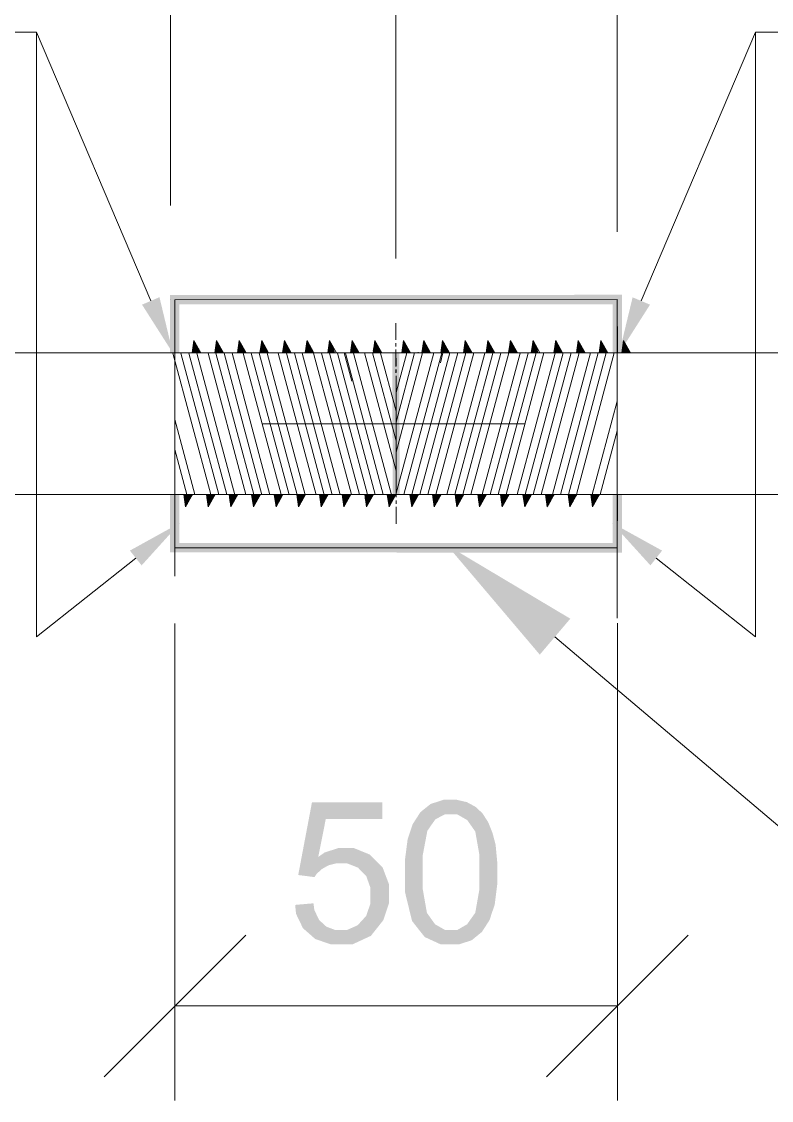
# Model space of a CAD drawing. Header units: millimetres. Extents: x 2 to 579, y 1 to 405.
# Drawn here: x 228.46 to 235.61, y 81.41 to 91.7 of the extents above; entities that cross this region are included whole.
import ezdxf

# ---------------------------------------------------------------- set-up
doc = ezdxf.new("R2010")
doc.units = ezdxf.units.MM
doc.linetypes.add('XKITLINE00', pattern=[0])
doc.layers.add('LinkedObject', color=7, linetype='Continuous', lineweight=0)

# ---------------------------------------------------------------- blocks, each defined once
blk = doc.blocks.new('*A4')
at = {"layer": 'LinkedObject'}
for color, points in [(4, [(234.182, 89.092), (229.963, 89), (229.873, 89.09)]), (4, [(229.873, 89.09), (229.963, 88.538), (229.873, 88.538)]), (4, [(229.963, 89), (229.963, 88.538), (229.873, 89.09)]), (4, [(234.092, 89.002), (229.963, 89), (234.182, 89.092)]), (4, [(234.182, 88.538), (234.092, 89.002), (234.182, 89.092)]), (6, [(229.606, 88.998), (229.772, 89.069), (229.9, 88.536)]), (4, [(234.092, 88.538), (234.092, 89.002), (234.182, 88.538)]), (6, [(234.283, 89.068), (234.449, 88.998), (234.155, 88.536)]), (4, [(231.992, 88.538), (232.062, 87.188), (231.995, 87.188)]), (4, [(232.059, 88.538), (232.062, 87.188), (231.992, 88.538)]), (4, [(229.962, 87.189), (229.963, 86.726), (229.872, 87.188)]), (4, [(229.872, 87.188), (229.963, 86.726), (229.873, 86.636)]), (4, [(234.092, 86.725), (234.093, 87.188), (234.182, 86.634)]), (4, [(234.182, 86.634), (234.093, 87.188), (234.183, 87.188)]), (6, [(229.602, 86.512), (229.49, 86.653), (229.969, 86.918)]), (6, [(234.564, 86.653), (234.453, 86.512), (234.085, 86.918)]), (4, [(229.963, 86.726), (234.092, 86.725), (229.873, 86.636)]), (4, [(229.873, 86.636), (234.092, 86.725), (234.182, 86.634)]), (1, [(233.689, 86.004), (233.398, 85.661), (232.513, 86.705)]), (7, [(231.358, 84.095), (231.095, 83.56), (231.226, 84.253)]), (7, [(231.896, 84.095), (231.226, 84.253), (231.896, 84.253)]), (7, [(231.358, 84.095), (231.226, 84.253), (231.896, 84.095)]), (7, [(232.479, 84.277), (232.494, 84.139), (232.357, 84.237)]), (7, [(232.553, 84.277), (232.494, 84.139), (232.479, 84.277)]), (7, [(232.494, 84.139), (232.553, 84.277), (232.551, 84.139)]), (7, [(232.553, 84.277), (232.609, 84.139), (232.551, 84.139)]), (7, [(232.702, 84.255), (232.553, 84.277), (232.607, 84.277)]), (7, [(232.743, 84.233), (232.553, 84.277), (232.702, 84.255)]), (7, [(232.706, 84.084), (232.553, 84.277), (232.743, 84.233)]), (7, [(232.609, 84.139), (232.553, 84.277), (232.706, 84.084)]), (7, [(232.26, 84.159), (232.368, 84.042), (232.187, 84.046)]), (7, [(232.403, 84.091), (232.26, 84.159), (232.308, 84.198)]), (7, [(232.368, 84.042), (232.26, 84.159), (232.403, 84.091)]), (7, [(232.357, 84.237), (232.494, 84.139), (232.308, 84.198)]), (7, [(232.308, 84.198), (232.494, 84.139), (232.403, 84.091)]), (7, [(232.743, 84.233), (232.744, 84.03), (232.706, 84.084)]), (7, [(232.784, 84.211), (232.744, 84.03), (232.743, 84.233)]), (7, [(232.852, 84.148), (232.744, 84.03), (232.784, 84.211)]), (7, [(232.878, 84.107), (232.744, 84.03), (232.852, 84.148)]), (7, [(231.286, 83.732), (231.095, 83.56), (231.358, 84.095)]), (7, [(232.187, 84.046), (232.368, 84.042), (232.162, 83.973)]), (7, [(232.162, 83.973), (232.368, 84.042), (232.326, 83.981)]), (7, [(232.878, 84.107), (232.783, 83.975), (232.744, 84.03)]), (7, [(232.905, 84.066), (232.783, 83.975), (232.878, 84.107)]), (7, [(232.946, 83.965), (232.783, 83.975), (232.905, 84.066)]), (7, [(232.326, 83.981), (232.113, 83.707), (232.162, 83.973)]), (7, [(232.283, 83.753), (232.113, 83.707), (232.326, 83.981)]), (7, [(232.162, 83.973), (232.113, 83.707), (232.138, 83.9)]), (7, [(232.962, 83.906), (232.822, 83.754), (232.783, 83.975)]), (7, [(232.962, 83.906), (232.783, 83.975), (232.946, 83.965)]), (7, [(232.977, 83.847), (232.822, 83.754), (232.962, 83.906)]), (7, [(232.992, 83.688), (232.822, 83.754), (232.977, 83.847)]), (7, [(231.474, 83.816), (231.286, 83.732), (231.346, 83.774)]), (7, [(231.456, 83.671), (231.286, 83.732), (231.474, 83.816)]), (7, [(231.456, 83.671), (231.474, 83.816), (231.496, 83.671)]), (7, [(231.496, 83.671), (231.474, 83.816), (231.561, 83.671)]), (7, [(231.54, 83.816), (231.561, 83.671), (231.474, 83.816)]), (7, [(231.777, 83.755), (231.54, 83.816), (231.628, 83.816)]), (7, [(231.665, 83.63), (231.54, 83.816), (231.777, 83.755)]), (7, [(231.561, 83.671), (231.54, 83.816), (231.665, 83.63)]), (7, [(231.665, 83.63), (231.777, 83.755), (231.705, 83.589)]), (7, [(231.705, 83.589), (231.777, 83.755), (231.744, 83.548)]), (7, [(231.838, 83.694), (231.744, 83.548), (231.777, 83.755)]), (7, [(232.113, 83.587), (232.283, 83.753), (232.283, 83.587)]), (7, [(232.113, 83.707), (232.283, 83.753), (232.113, 83.587)]), (7, [(232.992, 83.688), (232.822, 83.587), (232.822, 83.754)]), (7, [(231.095, 83.56), (231.286, 83.732), (231.383, 83.652)]), (7, [(231.351, 83.634), (231.095, 83.56), (231.383, 83.652)]), (7, [(231.319, 83.616), (231.095, 83.56), (231.351, 83.634)]), (7, [(231.383, 83.652), (231.286, 83.732), (231.456, 83.671)]), (7, [(231.744, 83.548), (231.838, 83.694), (231.784, 83.436)]), (7, [(231.784, 83.436), (231.838, 83.694), (231.959, 83.475)]), (7, [(231.959, 83.475), (231.838, 83.694), (231.899, 83.633)]), (7, [(232.992, 83.587), (232.822, 83.587), (232.992, 83.688)]), (7, [(231.269, 83.569), (231.095, 83.56), (231.319, 83.616)]), (7, [(231.095, 83.56), (231.269, 83.569), (231.25, 83.54)]), (7, [(232.283, 83.587), (232.113, 83.397), (232.113, 83.587)]), (7, [(232.283, 83.421), (232.113, 83.397), (232.283, 83.587)]), (7, [(232.992, 83.587), (232.822, 83.421), (232.822, 83.587)]), (7, [(232.992, 83.468), (232.822, 83.421), (232.992, 83.587)]), (7, [(231.784, 83.436), (231.959, 83.475), (231.784, 83.365)]), (7, [(231.784, 83.365), (231.959, 83.475), (231.784, 83.29)]), (7, [(231.959, 83.379), (231.784, 83.29), (231.959, 83.475)]), (7, [(232.783, 83.2), (232.992, 83.468), (232.943, 83.203)]), (7, [(232.822, 83.421), (232.992, 83.468), (232.783, 83.2)]), (7, [(232.943, 83.203), (232.992, 83.468), (232.968, 83.276)]), (7, [(231.743, 83.17), (231.959, 83.379), (231.853, 83.062)]), (7, [(231.784, 83.29), (231.959, 83.379), (231.743, 83.17)]), (7, [(231.853, 83.062), (231.959, 83.379), (231.906, 83.129)]), (7, [(231.906, 83.129), (231.959, 83.379), (231.959, 83.288)]), (7, [(232.283, 83.421), (232.246, 83.038), (232.113, 83.397)]), (7, [(232.113, 83.397), (232.246, 83.038), (232.18, 83.122)]), (7, [(232.322, 83.199), (232.246, 83.038), (232.283, 83.421)]), (7, [(231.249, 83.226), (231.066, 83.275), (231.24, 83.29)]), (7, [(231.066, 83.275), (231.198, 83.002), (231.074, 83.19)]), (7, [(231.249, 83.226), (231.198, 83.002), (231.066, 83.275)]), (7, [(231.294, 83.131), (231.198, 83.002), (231.249, 83.226)]), (7, [(231.074, 83.19), (231.198, 83.002), (231.14, 83.053)]), (7, [(231.198, 83.002), (231.294, 83.131), (231.257, 82.95)]), (7, [(231.329, 83.099), (231.257, 82.95), (231.294, 83.131)]), (7, [(231.702, 83.125), (231.853, 83.062), (231.66, 83.08)]), (7, [(231.743, 83.17), (231.853, 83.062), (231.702, 83.125)]), (7, [(232.246, 83.038), (232.322, 83.199), (232.361, 83.144)]), (7, [(232.4, 83.09), (232.246, 83.038), (232.361, 83.144)]), (7, [(232.744, 83.145), (232.846, 83.017), (232.705, 83.09)]), (7, [(232.943, 83.203), (232.744, 83.145), (232.783, 83.2)]), (7, [(232.919, 83.13), (232.744, 83.145), (232.943, 83.203)]), (7, [(232.846, 83.017), (232.744, 83.145), (232.919, 83.13)]), (7, [(231.364, 83.067), (231.257, 82.95), (231.329, 83.099)]), (7, [(231.364, 83.067), (231.499, 82.898), (231.257, 82.95)]), (7, [(231.449, 83.035), (231.499, 82.898), (231.364, 83.067)]), (7, [(231.499, 83.035), (231.499, 82.898), (231.449, 83.035)]), (7, [(231.499, 82.898), (231.853, 83.062), (231.611, 82.898)]), (7, [(231.559, 83.035), (231.853, 83.062), (231.499, 82.898)]), (7, [(231.559, 83.035), (231.499, 82.898), (231.499, 83.035)]), (7, [(231.66, 83.08), (231.853, 83.062), (231.559, 83.035)]), (7, [(231.611, 82.898), (231.853, 83.062), (231.788, 82.98)]), (7, [(232.4, 83.09), (232.553, 82.898), (232.246, 83.038)]), (7, [(232.246, 83.038), (232.553, 82.898), (232.302, 82.968)]), (7, [(232.496, 83.035), (232.553, 82.898), (232.4, 83.09)]), (7, [(232.553, 82.898), (232.496, 83.035), (232.553, 83.035)]), (7, [(232.553, 82.898), (232.61, 83.035), (232.627, 82.898)]), (7, [(232.61, 83.035), (232.553, 82.898), (232.553, 83.035)]), (7, [(232.798, 82.978), (232.61, 83.035), (232.705, 83.09)]), (7, [(232.749, 82.938), (232.61, 83.035), (232.798, 82.978)]), (7, [(232.627, 82.898), (232.61, 83.035), (232.749, 82.938)]), (7, [(232.705, 83.09), (232.846, 83.017), (232.798, 82.978)]), (7, [(231.257, 82.95), (231.499, 82.898), (231.407, 82.898)]), (7, [(232.302, 82.968), (232.553, 82.898), (232.455, 82.898)])]:
    blk.add_hatch(color=color, dxfattribs=at).paths.add_polyline_path(points, flags=17)
at = {"layer": 'LinkedObject', "color": 6, "linetype": 'XKITLINE00', "lineweight": 0}
for p, q in [((229.878, 89.945), (229.878, 98.625)), ((232.027, 89.722), (232.027, 98.625)), ((232.027, 89.438), (232.027, 98.625)), ((234.137, 89.693), (234.137, 98.625)), ((228.599, 91.597), (223.604, 91.597)), ((229.689, 89.033), (228.599, 91.597)), ((228.599, 85.832), (228.599, 91.597)), ((234.366, 89.033), (235.456, 91.596)), ((235.455, 85.831), (235.456, 91.596)), ((235.456, 91.596), (240.451, 91.596)), ((230.755, 87.863), (233.255, 87.863)), ((229.546, 86.582), (228.599, 85.832)), ((234.509, 86.582), (235.455, 85.831)), ((229.919, 85.959), (229.919, 81.411)), ((234.138, 85.96), (234.138, 81.411)), ((230.594, 82.986), (229.244, 81.636)), ((233.463, 81.636), (234.813, 82.986)), ((229.919, 82.311), (234.138, 82.311))]:
    blk.add_line(p, q, dxfattribs=at)
at = {"layer": 'LinkedObject', "color": 7, "linetype": 'XKITLINE00', "lineweight": 0}
for p, q in [((229.878, 89.045), (229.878, 89.045)), ((232.027, 88.822), (232.027, 88.822)), ((234.137, 88.793), (234.137, 88.793)), ((217.462, 88.538), (246.596, 88.538)), ((232.027, 88.538), (232.027, 88.538)), ((246.596, 87.188), (217.462, 87.188)), ((229.919, 86.859), (229.919, 86.859)), ((234.138, 86.86), (234.138, 86.86)), ((234.138, 82.311), (234.138, 82.311))]:
    blk.add_line(p, q, dxfattribs=at)
at = {"layer": 'LinkedObject', "color": 4, "linetype": 'XKITLINE00', "lineweight": 0}
for p, q in [((229.918, 89.045), (234.137, 89.047)), ((229.918, 88.538), (229.918, 89.045)), ((234.138, 88.538), (234.137, 89.047)), ((234.137, 89.047), (234.137, 86.01)), ((229.918, 88.898), (229.918, 86.409)), ((232.028, 88.161), (232.028, 87.188)), ((229.918, 87.188), (229.918, 86.681)), ((234.138, 87.189), (234.137, 86.679)), ((229.918, 86.681), (234.137, 86.679))]:
    blk.add_line(p, q, dxfattribs=at)
at = {"layer": 'LinkedObject', "color": 9, "linetype": 'XKITLINE00', "lineweight": 0}
for p, q in [((232.027, 88.663), (232.027, 88.822)), ((232.027, 88.6), (232.027, 88.631)), ((232.028, 88.413), (232.027, 88.569)), ((232.027, 88.41), (232.027, 88.538)), ((232.028, 88.35), (232.028, 88.381)), ((232.027, 88.348), (232.027, 88.379)), ((232.028, 88.163), (232.028, 88.319)), ((232.028, 88.16), (232.028, 88.317)), ((232.028, 88.1), (232.028, 88.131)), ((232.028, 88.098), (232.028, 88.129)), ((232.028, 87.913), (232.028, 88.069)), ((232.028, 87.91), (232.028, 88.067)), ((232.028, 87.85), (232.028, 87.881)), ((232.028, 87.848), (232.028, 87.879)), ((232.028, 87.663), (232.028, 87.819)), ((232.028, 87.66), (232.028, 87.817)), ((232.028, 87.6), (232.028, 87.631)), ((232.028, 87.598), (232.028, 87.629)), ((232.028, 87.413), (232.028, 87.569)), ((232.028, 87.41), (232.028, 87.567)), ((232.028, 87.35), (232.028, 87.381)), ((232.028, 87.348), (232.028, 87.379)), ((232.028, 87.163), (232.028, 87.319)), ((232.028, 87.188), (232.028, 87.317)), ((232.028, 87.1), (232.028, 87.131)), ((232.028, 86.909), (232.028, 87.069))]:
    blk.add_line(p, q, dxfattribs=at)
at = {"layer": 'LinkedObject', "color": 1, "linetype": 'XKITLINE00', "lineweight": 0}
for p, q in [((230.101, 88.656), (230.084, 88.538)), ((230.088, 88.567), (230.096, 88.538)), ((230.09, 88.582), (230.102, 88.538)), ((230.091, 88.589), (230.105, 88.538)), ((230.093, 88.604), (230.111, 88.538)), ((230.094, 88.611), (230.114, 88.538)), ((230.096, 88.625), (230.12, 88.538)), ((230.097, 88.633), (230.123, 88.538)), ((230.1, 88.647), (230.129, 88.538)), ((230.167, 88.538), (230.101, 88.656)), ((230.101, 88.654), (230.132, 88.538)), ((230.111, 88.638), (230.138, 88.538)), ((230.117, 88.628), (230.141, 88.538)), ((230.128, 88.607), (230.147, 88.538)), ((230.134, 88.597), (230.15, 88.538)), ((230.146, 88.576), (230.156, 88.538)), ((230.316, 88.656), (230.299, 88.538)), ((230.303, 88.568), (230.311, 88.538)), ((230.306, 88.582), (230.317, 88.538)), ((230.307, 88.589), (230.32, 88.538)), ((230.309, 88.604), (230.326, 88.538)), ((230.31, 88.611), (230.329, 88.538)), ((230.312, 88.626), (230.335, 88.538)), ((230.313, 88.633), (230.338, 88.538)), ((230.315, 88.647), (230.344, 88.538)), ((230.382, 88.538), (230.316, 88.656)), ((230.316, 88.655), (230.347, 88.538)), ((230.327, 88.638), (230.353, 88.538)), ((230.332, 88.627), (230.356, 88.538)), ((230.344, 88.606), (230.362, 88.538)), ((230.35, 88.596), (230.365, 88.538)), ((230.361, 88.575), (230.371, 88.538)), ((230.532, 88.656), (230.515, 88.538)), ((230.519, 88.568), (230.527, 88.538)), ((230.521, 88.582), (230.533, 88.538)), ((230.522, 88.59), (230.536, 88.538)), ((230.524, 88.604), (230.542, 88.538)), ((230.525, 88.611), (230.545, 88.538)), ((230.528, 88.626), (230.551, 88.538)), ((230.529, 88.633), (230.554, 88.538)), ((230.531, 88.648), (230.56, 88.538)), ((230.598, 88.538), (230.532, 88.656)), ((230.532, 88.655), (230.563, 88.538)), ((230.543, 88.637), (230.569, 88.538)), ((230.548, 88.627), (230.572, 88.538)), ((230.56, 88.606), (230.578, 88.538)), ((230.566, 88.596), (230.581, 88.538)), ((230.577, 88.575), (230.587, 88.538)), ((230.747, 88.656), (230.73, 88.538)), ((230.735, 88.568), (230.743, 88.538)), ((230.737, 88.583), (230.749, 88.538)), ((230.738, 88.59), (230.752, 88.538)), ((230.74, 88.604), (230.758, 88.538)), ((230.741, 88.612), (230.761, 88.538)), ((230.743, 88.626), (230.767, 88.538)), ((230.744, 88.633), (230.77, 88.538)), ((230.746, 88.648), (230.776, 88.538)), ((230.813, 88.538), (230.747, 88.656)), ((230.747, 88.655), (230.779, 88.538)), ((230.758, 88.637), (230.785, 88.538)), ((230.764, 88.626), (230.788, 88.538)), ((230.776, 88.606), (230.794, 88.538)), ((230.781, 88.595), (230.797, 88.538)), ((230.793, 88.574), (230.803, 88.538)), ((230.963, 88.656), (230.946, 88.538)), ((230.95, 88.569), (230.958, 88.538)), ((230.952, 88.583), (230.964, 88.538)), ((230.953, 88.59), (230.967, 88.538)), ((230.956, 88.605), (230.973, 88.538)), ((230.957, 88.612), (230.976, 88.538)), ((230.959, 88.627), (230.982, 88.538)), ((230.96, 88.634), (230.985, 88.538)), ((230.962, 88.648), (230.991, 88.538)), ((231.029, 88.538), (230.963, 88.656)), ((230.963, 88.655), (230.994, 88.538)), ((230.974, 88.636), (231, 88.538)), ((230.98, 88.626), (231.003, 88.538)), ((230.991, 88.605), (231.009, 88.538)), ((230.997, 88.595), (231.012, 88.538)), ((231.009, 88.574), (231.018, 88.538)), ((231.179, 88.656), (231.161, 88.538)), ((231.166, 88.569), (231.174, 88.538)), ((231.168, 88.583), (231.18, 88.538)), ((231.169, 88.591), (231.183, 88.538)), ((231.171, 88.605), (231.189, 88.538)), ((231.172, 88.612), (231.192, 88.538)), ((231.174, 88.627), (231.198, 88.538)), ((231.175, 88.634), (231.201, 88.538)), ((231.177, 88.649), (231.207, 88.538)), ((231.179, 88.656), (231.21, 88.538)), ((231.244, 88.538), (231.179, 88.656)), ((231.19, 88.636), (231.216, 88.538)), ((231.196, 88.625), (231.219, 88.538)), ((231.207, 88.605), (231.225, 88.538)), ((231.213, 88.594), (231.228, 88.538)), ((231.225, 88.574), (231.234, 88.538)), ((231.394, 88.656), (231.377, 88.538)), ((231.381, 88.569), (231.39, 88.538)), ((231.384, 88.584), (231.396, 88.538)), ((231.385, 88.591), (231.399, 88.538)), ((231.387, 88.605), (231.405, 88.538)), ((231.388, 88.613), (231.408, 88.538)), ((231.39, 88.627), (231.414, 88.538)), ((231.391, 88.634), (231.417, 88.538)), ((231.393, 88.649), (231.423, 88.538)), ((231.394, 88.656), (231.426, 88.538)), ((231.46, 88.538), (231.394, 88.656)), ((231.406, 88.635), (231.432, 88.538)), ((231.411, 88.625), (231.435, 88.538)), ((231.423, 88.604), (231.441, 88.538)), ((231.61, 88.656), (231.592, 88.538)), ((231.599, 88.581), (231.61, 88.538)), ((231.6, 88.588), (231.613, 88.538)), ((231.602, 88.603), (231.619, 88.538)), ((231.603, 88.61), (231.622, 88.538)), ((231.605, 88.625), (231.628, 88.538)), ((231.606, 88.632), (231.631, 88.538)), ((231.608, 88.646), (231.637, 88.538)), ((231.609, 88.654), (231.64, 88.538)), ((231.675, 88.538), (231.61, 88.656)), ((231.619, 88.639), (231.646, 88.538)), ((231.625, 88.628), (231.649, 88.538)), ((231.637, 88.608), (231.655, 88.538)), ((231.642, 88.597), (231.658, 88.538)), ((231.654, 88.577), (231.664, 88.538)), ((231.825, 88.656), (231.808, 88.538)), ((231.814, 88.581), (231.826, 88.538)), ((231.815, 88.589), (231.829, 88.538)), ((231.818, 88.603), (231.835, 88.538)), ((231.819, 88.61), (231.838, 88.538)), ((231.821, 88.625), (231.844, 88.538)), ((231.822, 88.632), (231.847, 88.538)), ((231.824, 88.647), (231.853, 88.538)), ((231.891, 88.538), (231.825, 88.656)), ((231.825, 88.654), (231.856, 88.538)), ((231.835, 88.638), (231.862, 88.538)), ((231.841, 88.628), (231.865, 88.538)), ((231.852, 88.607), (231.871, 88.538)), ((231.858, 88.597), (231.874, 88.538)), ((231.87, 88.576), (231.88, 88.538)), ((232.1, 88.656), (232.082, 88.538)), ((232.087, 88.567), (232.095, 88.538)), ((232.089, 88.582), (232.101, 88.538)), ((232.09, 88.589), (232.104, 88.538)), ((232.092, 88.604), (232.11, 88.538)), ((232.093, 88.611), (232.113, 88.538)), ((232.095, 88.625), (232.119, 88.538)), ((232.096, 88.632), (232.122, 88.538)), ((232.098, 88.647), (232.128, 88.538)), ((232.099, 88.654), (232.131, 88.538)), ((232.165, 88.538), (232.1, 88.656)), ((232.11, 88.638), (232.137, 88.538)), ((232.116, 88.628), (232.14, 88.538)), ((232.127, 88.607), (232.146, 88.538)), ((232.133, 88.596), (232.149, 88.538)), ((232.144, 88.576), (232.155, 88.538)), ((232.291, 88.656), (232.274, 88.538)), ((232.278, 88.568), (232.286, 88.538)), ((232.28, 88.582), (232.292, 88.538)), ((232.281, 88.589), (232.295, 88.538)), ((232.283, 88.604), (232.301, 88.538)), ((232.284, 88.611), (232.304, 88.538)), ((232.286, 88.626), (232.31, 88.538)), ((232.287, 88.633), (232.313, 88.538)), ((232.289, 88.647), (232.319, 88.538)), ((232.357, 88.538), (232.291, 88.656)), ((232.291, 88.655), (232.322, 88.538)), ((232.301, 88.637), (232.328, 88.538)), ((232.307, 88.627), (232.331, 88.538)), ((232.318, 88.606), (232.337, 88.538)), ((232.324, 88.596), (232.34, 88.538)), ((232.336, 88.575), (232.346, 88.538)), ((232.472, 88.656), (232.455, 88.538)), ((232.459, 88.568), (232.467, 88.538)), ((232.461, 88.582), (232.473, 88.538)), ((232.462, 88.59), (232.476, 88.538)), ((232.464, 88.604), (232.482, 88.538)), ((232.465, 88.611), (232.485, 88.538)), ((232.467, 88.626), (232.491, 88.538)), ((232.469, 88.633), (232.494, 88.538)), ((232.471, 88.648), (232.5, 88.538)), ((232.538, 88.538), (232.472, 88.656)), ((232.472, 88.655), (232.503, 88.538)), ((232.482, 88.637), (232.509, 88.538)), ((232.488, 88.627), (232.512, 88.538)), ((232.5, 88.606), (232.518, 88.538)), ((232.506, 88.596), (232.521, 88.538)), ((232.517, 88.575), (232.527, 88.538)), ((232.687, 88.656), (232.67, 88.538)), ((232.675, 88.568), (232.683, 88.538)), ((232.677, 88.583), (232.689, 88.538)), ((232.678, 88.59), (232.692, 88.538)), ((232.68, 88.604), (232.698, 88.538)), ((232.681, 88.612), (232.701, 88.538)), ((232.683, 88.626), (232.707, 88.538)), ((232.684, 88.633), (232.71, 88.538)), ((232.686, 88.648), (232.716, 88.538)), ((232.753, 88.538), (232.687, 88.656)), ((232.687, 88.655), (232.719, 88.538)), ((232.698, 88.637), (232.725, 88.538)), ((232.704, 88.626), (232.728, 88.538)), ((232.716, 88.606), (232.734, 88.538)), ((232.721, 88.595), (232.737, 88.538)), ((232.733, 88.574), (232.743, 88.538)), ((232.903, 88.656), (232.886, 88.538)), ((232.89, 88.569), (232.898, 88.538)), ((232.892, 88.583), (232.904, 88.538)), ((232.893, 88.59), (232.907, 88.538)), ((232.896, 88.605), (232.913, 88.538)), ((232.897, 88.612), (232.916, 88.538)), ((232.899, 88.626), (232.922, 88.538)), ((232.9, 88.634), (232.925, 88.538)), ((232.902, 88.648), (232.931, 88.538)), ((232.969, 88.538), (232.903, 88.656)), ((232.903, 88.655), (232.934, 88.538)), ((232.914, 88.636), (232.94, 88.538)), ((232.92, 88.626), (232.943, 88.538)), ((232.931, 88.605), (232.949, 88.538)), ((232.937, 88.595), (232.952, 88.538)), ((232.949, 88.574), (232.958, 88.538)), ((233.119, 88.656), (233.101, 88.538)), ((233.106, 88.569), (233.114, 88.538)), ((233.108, 88.583), (233.12, 88.538)), ((233.109, 88.591), (233.123, 88.538)), ((233.111, 88.605), (233.129, 88.538)), ((233.112, 88.612), (233.132, 88.538)), ((233.114, 88.627), (233.138, 88.538)), ((233.115, 88.634), (233.141, 88.538)), ((233.117, 88.649), (233.147, 88.538)), ((233.118, 88.656), (233.15, 88.538)), ((233.184, 88.538), (233.119, 88.656)), ((233.13, 88.636), (233.156, 88.538)), ((233.136, 88.625), (233.159, 88.538)), ((233.147, 88.605), (233.165, 88.538)), ((233.153, 88.594), (233.168, 88.538)), ((233.164, 88.574), (233.174, 88.538)), ((233.334, 88.656), (233.317, 88.538)), ((233.321, 88.569), (233.33, 88.538)), ((233.324, 88.584), (233.336, 88.538)), ((233.325, 88.591), (233.339, 88.538)), ((233.327, 88.605), (233.345, 88.538)), ((233.328, 88.613), (233.348, 88.538)), ((233.33, 88.627), (233.354, 88.538)), ((233.331, 88.634), (233.357, 88.538)), ((233.333, 88.649), (233.363, 88.538)), ((233.334, 88.656), (233.366, 88.538)), ((233.4, 88.538), (233.334, 88.656)), ((233.346, 88.635), (233.372, 88.538)), ((233.351, 88.625), (233.375, 88.538)), ((233.363, 88.604), (233.381, 88.538)), ((233.55, 88.656), (233.532, 88.538)), ((233.539, 88.581), (233.55, 88.538)), ((233.54, 88.588), (233.553, 88.538)), ((233.542, 88.603), (233.559, 88.538)), ((233.543, 88.61), (233.562, 88.538)), ((233.545, 88.625), (233.568, 88.538)), ((233.546, 88.632), (233.571, 88.538)), ((233.548, 88.646), (233.577, 88.538)), ((233.549, 88.654), (233.58, 88.538)), ((233.615, 88.538), (233.55, 88.656)), ((233.559, 88.639), (233.586, 88.538)), ((233.565, 88.628), (233.589, 88.538)), ((233.577, 88.608), (233.595, 88.538)), ((233.582, 88.597), (233.598, 88.538)), ((233.594, 88.577), (233.604, 88.538)), ((233.765, 88.656), (233.748, 88.538)), ((233.754, 88.582), (233.766, 88.538)), ((233.755, 88.589), (233.769, 88.538)), ((233.757, 88.603), (233.775, 88.538)), ((233.759, 88.61), (233.778, 88.538)), ((233.761, 88.625), (233.784, 88.538)), ((233.762, 88.632), (233.787, 88.538)), ((233.764, 88.647), (233.793, 88.538)), ((233.831, 88.538), (233.765, 88.656)), ((233.765, 88.654), (233.796, 88.538)), ((233.775, 88.638), (233.802, 88.538)), ((233.781, 88.628), (233.805, 88.538)), ((233.792, 88.607), (233.811, 88.538)), ((233.798, 88.597), (233.814, 88.538)), ((233.81, 88.576), (233.82, 88.538)), ((233.981, 88.656), (233.964, 88.538)), ((233.968, 88.567), (233.976, 88.538)), ((233.97, 88.582), (233.982, 88.538)), ((233.971, 88.589), (233.985, 88.538)), ((233.973, 88.604), (233.991, 88.538)), ((233.974, 88.611), (233.994, 88.538)), ((233.976, 88.625), (234, 88.538)), ((233.977, 88.633), (234.003, 88.538)), ((233.979, 88.647), (234.009, 88.538)), ((233.98, 88.654), (234.012, 88.538)), ((234.047, 88.538), (233.981, 88.656)), ((233.991, 88.638), (234.018, 88.538)), ((233.997, 88.628), (234.021, 88.538)), ((234.008, 88.607), (234.027, 88.538)), ((234.014, 88.597), (234.03, 88.538)), ((234.025, 88.576), (234.036, 88.538)), ((234.196, 88.656), (234.179, 88.538)), ((234.183, 88.568), (234.191, 88.538)), ((234.186, 88.582), (234.197, 88.538)), ((234.187, 88.589), (234.2, 88.538)), ((234.189, 88.604), (234.206, 88.538)), ((234.19, 88.611), (234.209, 88.538)), ((234.192, 88.626), (234.215, 88.538)), ((234.193, 88.633), (234.218, 88.538)), ((234.195, 88.647), (234.224, 88.538)), ((234.262, 88.538), (234.196, 88.656)), ((234.196, 88.655), (234.227, 88.538)), ((234.207, 88.638), (234.233, 88.538)), ((234.212, 88.627), (234.236, 88.538)), ((234.224, 88.606), (234.242, 88.538)), ((234.23, 88.596), (234.245, 88.538)), ((234.241, 88.575), (234.251, 88.538)), ((229.9, 88.536), (230.262, 87.187)), ((229.976, 88.536), (230.338, 87.187)), ((230.052, 88.536), (230.414, 87.187)), ((230.084, 88.538), (230.084, 88.538)), ((230.085, 88.546), (230.087, 88.538)), ((230.087, 88.56), (230.093, 88.538)), ((230.129, 88.536), (230.49, 87.186)), ((230.151, 88.565), (230.159, 88.538)), ((230.163, 88.545), (230.165, 88.538)), ((230.235, 88.536), (230.597, 87.187)), ((230.299, 88.539), (230.299, 88.538)), ((230.3, 88.546), (230.302, 88.538)), ((230.302, 88.56), (230.308, 88.538)), ((230.311, 88.536), (230.673, 87.187)), ((230.367, 88.565), (230.374, 88.538)), ((230.379, 88.544), (230.38, 88.538)), ((230.388, 88.536), (230.749, 87.186)), ((230.464, 88.536), (230.825, 87.186)), ((230.515, 88.539), (230.515, 88.538)), ((230.516, 88.546), (230.518, 88.538)), ((230.518, 88.561), (230.524, 88.538)), ((230.57, 88.536), (230.932, 87.187)), ((230.583, 88.565), (230.59, 88.538)), ((230.594, 88.544), (230.596, 88.538)), ((230.647, 88.536), (231.008, 87.186)), ((230.723, 88.536), (231.084, 87.186)), ((230.73, 88.539), (230.731, 88.538)), ((230.732, 88.547), (230.734, 88.538)), ((230.734, 88.561), (230.74, 88.538)), ((230.799, 88.564), (230.806, 88.538)), ((230.799, 88.536), (231.16, 87.186)), ((230.81, 88.543), (230.812, 88.538)), ((230.905, 88.536), (231.267, 87.186)), ((230.946, 88.54), (230.946, 88.538)), ((230.947, 88.547), (230.949, 88.538)), ((230.949, 88.561), (230.955, 88.538)), ((230.982, 88.536), (231.343, 87.186)), ((231.014, 88.564), (231.021, 88.538)), ((231.026, 88.543), (231.027, 88.538)), ((231.058, 88.536), (231.419, 87.186)), ((231.134, 88.535), (231.496, 87.186)), ((231.162, 88.54), (231.162, 88.538)), ((231.163, 88.547), (231.165, 88.538)), ((231.165, 88.562), (231.171, 88.538)), ((231.23, 88.563), (231.237, 88.538)), ((231.24, 88.537), (231.602, 87.188)), ((231.242, 88.543), (231.243, 88.538)), ((231.316, 88.537), (231.678, 87.187)), ((231.377, 88.54), (231.378, 88.538)), ((231.378, 88.547), (231.381, 88.538)), ((231.38, 88.562), (231.387, 88.538)), ((231.393, 88.537), (231.754, 87.187)), ((231.469, 88.536), (231.83, 87.187)), ((231.534, 88.538), (231.606, 88.27)), ((231.545, 88.536), (231.906, 87.187)), ((231.594, 88.545), (231.595, 88.538)), ((231.596, 88.559), (231.601, 88.538)), ((231.597, 88.567), (231.604, 88.538)), ((231.621, 88.536), (231.983, 87.186)), ((231.66, 88.566), (231.667, 88.538)), ((231.671, 88.546), (231.673, 88.538)), ((231.727, 88.538), (232.028, 87.415)), ((231.803, 88.538), (232.028, 87.7)), ((231.808, 88.538), (231.808, 88.538)), ((231.809, 88.545), (231.811, 88.538)), ((231.811, 88.56), (231.817, 88.538)), ((231.812, 88.567), (231.82, 88.538)), ((231.875, 88.566), (231.883, 88.538)), ((231.88, 88.537), (232.028, 87.984)), ((231.887, 88.545), (231.889, 88.538)), ((232.024, 88.538), (232.024, 88.538)), ((232.388, 88.538), (232.026, 87.188)), ((232.027, 88.538), (232.027, 88.538)), ((232.281, 88.539), (232.028, 87.593)), ((232.205, 88.539), (232.028, 87.877)), ((232.129, 88.539), (232.028, 88.16)), ((232.085, 88.56), (232.091, 88.538)), ((232.091, 88.565), (232.099, 88.538)), ((232.464, 88.538), (232.102, 87.188)), ((232.103, 88.545), (232.105, 88.538)), ((232.54, 88.538), (232.178, 87.188)), ((232.239, 88.539), (232.239, 88.538)), ((232.24, 88.546), (232.242, 88.538)), ((232.616, 88.538), (232.255, 87.189)), ((232.277, 88.56), (232.283, 88.538)), ((232.319, 88.544), (232.32, 88.538)), ((232.692, 88.538), (232.331, 87.189)), ((232.341, 88.565), (232.349, 88.538)), ((232.768, 88.539), (232.407, 87.189)), ((232.475, 88.538), (232.45, 88.444)), ((232.455, 88.539), (232.455, 88.538)), ((232.456, 88.546), (232.458, 88.538)), ((232.458, 88.561), (232.464, 88.538)), ((232.875, 88.537), (232.513, 87.187)), ((232.523, 88.565), (232.53, 88.538)), ((232.534, 88.544), (232.536, 88.538)), ((232.951, 88.537), (232.589, 87.188)), ((233.027, 88.537), (232.665, 87.188)), ((232.67, 88.539), (232.671, 88.538)), ((232.671, 88.547), (232.674, 88.538)), ((232.674, 88.561), (232.68, 88.538)), ((232.739, 88.564), (232.746, 88.538)), ((233.103, 88.538), (232.742, 87.188)), ((232.75, 88.543), (232.752, 88.538)), ((233.21, 88.537), (232.848, 87.188)), ((232.886, 88.54), (232.886, 88.538)), ((232.887, 88.547), (232.889, 88.538)), ((232.889, 88.561), (232.895, 88.538)), ((233.286, 88.537), (232.924, 87.188)), ((232.954, 88.564), (232.961, 88.538)), ((232.966, 88.543), (232.967, 88.538)), ((233.362, 88.538), (233.001, 87.188)), ((233.438, 88.538), (233.077, 87.188)), ((233.102, 88.54), (233.102, 88.538)), ((233.103, 88.547), (233.105, 88.538)), ((233.105, 88.562), (233.111, 88.538)), ((233.17, 88.563), (233.177, 88.538)), ((233.182, 88.543), (233.183, 88.538)), ((233.545, 88.537), (233.183, 87.188)), ((233.317, 88.54), (233.318, 88.538)), ((233.318, 88.547), (233.321, 88.538)), ((233.32, 88.562), (233.327, 88.538)), ((233.697, 88.538), (233.336, 87.188)), ((233.773, 88.538), (233.412, 87.188)), ((233.88, 88.538), (233.518, 87.188)), ((233.533, 88.545), (233.535, 88.538)), ((233.536, 88.559), (233.541, 88.538)), ((233.537, 88.567), (233.544, 88.538)), ((233.956, 88.538), (233.595, 87.188)), ((233.6, 88.566), (233.607, 88.538)), ((233.611, 88.546), (233.613, 88.538)), ((234.032, 88.538), (233.671, 87.188)), ((234.108, 88.538), (233.747, 87.188)), ((233.748, 88.538), (233.748, 88.538)), ((233.749, 88.545), (233.751, 88.538)), ((233.751, 88.56), (233.757, 88.538)), ((233.752, 88.567), (233.76, 88.538)), ((233.815, 88.566), (233.823, 88.538)), ((233.827, 88.545), (233.829, 88.538)), ((233.964, 88.538), (233.964, 88.538)), ((233.965, 88.546), (233.967, 88.538)), ((233.967, 88.56), (233.973, 88.538)), ((234.031, 88.565), (234.039, 88.538)), ((234.043, 88.545), (234.045, 88.538)), ((234.179, 88.539), (234.179, 88.538)), ((234.18, 88.546), (234.182, 88.538)), ((234.182, 88.56), (234.188, 88.538)), ((234.247, 88.565), (234.254, 88.538)), ((234.259, 88.544), (234.26, 88.538)), ((234.137, 88.078), (233.899, 87.188)), ((229.918, 87.902), (230.11, 87.187)), ((234.137, 87.794), (233.975, 87.188)), ((229.918, 87.618), (230.034, 87.187)), ((230.021, 87.07), (230.004, 87.188)), ((230.006, 87.188), (230.032, 87.09)), ((230.009, 87.188), (230.034, 87.093)), ((230.01, 87.151), (230.028, 87.082)), ((230.015, 87.188), (230.038, 87.1)), ((230.018, 87.188), (230.04, 87.104)), ((230.087, 87.188), (230.021, 87.07)), ((230.024, 87.188), (230.044, 87.111)), ((230.027, 87.188), (230.046, 87.115)), ((230.033, 87.188), (230.05, 87.122)), ((230.036, 87.188), (230.052, 87.126)), ((230.042, 87.188), (230.056, 87.133)), ((230.045, 87.188), (230.058, 87.137)), ((230.051, 87.188), (230.062, 87.144)), ((230.054, 87.188), (230.064, 87.148)), ((230.06, 87.188), (230.069, 87.155)), ((230.063, 87.188), (230.071, 87.159)), ((230.069, 87.188), (230.075, 87.166)), ((230.072, 87.188), (230.077, 87.169)), ((230.077, 87.188), (230.081, 87.177)), ((230.08, 87.188), (230.083, 87.18)), ((230.086, 87.188), (230.087, 87.188)), ((230.237, 87.07), (230.22, 87.188)), ((230.221, 87.188), (230.248, 87.09)), ((230.224, 87.188), (230.25, 87.093)), ((230.225, 87.152), (230.244, 87.082)), ((230.229, 87.127), (230.242, 87.079)), ((230.23, 87.188), (230.254, 87.101)), ((230.233, 87.188), (230.256, 87.104)), ((230.303, 87.188), (230.237, 87.07)), ((230.239, 87.188), (230.26, 87.111)), ((230.242, 87.188), (230.262, 87.115)), ((230.248, 87.188), (230.266, 87.122)), ((230.251, 87.188), (230.268, 87.126)), ((230.257, 87.188), (230.272, 87.133)), ((230.26, 87.188), (230.274, 87.137)), ((230.266, 87.188), (230.278, 87.144)), ((230.269, 87.188), (230.28, 87.148)), ((230.275, 87.188), (230.284, 87.155)), ((230.278, 87.188), (230.286, 87.159)), ((230.284, 87.188), (230.29, 87.166)), ((230.287, 87.188), (230.292, 87.17)), ((230.293, 87.188), (230.296, 87.177)), ((230.296, 87.188), (230.298, 87.18)), ((230.302, 87.188), (230.302, 87.188)), ((230.453, 87.07), (230.435, 87.188)), ((230.437, 87.188), (230.463, 87.09)), ((230.44, 87.188), (230.465, 87.093)), ((230.44, 87.153), (230.459, 87.083)), ((230.444, 87.128), (230.457, 87.079)), ((230.446, 87.188), (230.469, 87.101)), ((230.449, 87.188), (230.471, 87.104)), ((230.518, 87.188), (230.453, 87.07)), ((230.455, 87.188), (230.476, 87.112)), ((230.458, 87.188), (230.478, 87.115)), ((230.464, 87.188), (230.482, 87.123)), ((230.467, 87.188), (230.484, 87.126)), ((230.473, 87.188), (230.488, 87.133)), ((230.476, 87.188), (230.49, 87.137)), ((230.482, 87.188), (230.494, 87.144)), ((230.485, 87.188), (230.496, 87.148)), ((230.491, 87.188), (230.5, 87.155)), ((230.494, 87.188), (230.502, 87.159)), ((230.5, 87.188), (230.506, 87.166)), ((230.503, 87.188), (230.508, 87.17)), ((230.509, 87.188), (230.512, 87.177)), ((230.512, 87.188), (230.514, 87.181)), ((230.518, 87.188), (230.518, 87.188)), ((230.668, 87.07), (230.651, 87.188)), ((230.653, 87.188), (230.679, 87.09)), ((230.656, 87.188), (230.681, 87.094)), ((230.656, 87.154), (230.675, 87.083)), ((230.659, 87.13), (230.673, 87.079)), ((230.662, 87.188), (230.685, 87.101)), ((230.665, 87.188), (230.687, 87.105)), ((230.734, 87.188), (230.668, 87.07)), ((230.671, 87.188), (230.691, 87.112)), ((230.674, 87.188), (230.693, 87.115)), ((230.68, 87.188), (230.697, 87.123)), ((230.683, 87.188), (230.699, 87.126)), ((230.689, 87.188), (230.703, 87.134)), ((230.692, 87.188), (230.705, 87.137)), ((230.698, 87.188), (230.709, 87.144)), ((230.701, 87.188), (230.711, 87.148)), ((230.707, 87.188), (230.715, 87.155)), ((230.71, 87.188), (230.717, 87.159)), ((230.716, 87.188), (230.721, 87.166)), ((230.719, 87.188), (230.724, 87.17)), ((230.725, 87.188), (230.728, 87.177)), ((230.728, 87.188), (230.73, 87.181)), ((230.734, 87.188), (230.734, 87.188)), ((230.884, 87.07), (230.866, 87.188)), ((230.868, 87.188), (230.895, 87.09)), ((230.871, 87.188), (230.897, 87.094)), ((230.871, 87.155), (230.891, 87.083)), ((230.875, 87.131), (230.889, 87.079)), ((230.877, 87.188), (230.901, 87.101)), ((230.88, 87.188), (230.903, 87.105)), ((230.949, 87.188), (230.884, 87.07)), ((230.886, 87.188), (230.907, 87.112)), ((230.889, 87.188), (230.909, 87.116)), ((230.895, 87.188), (230.913, 87.123)), ((230.898, 87.188), (230.915, 87.126)), ((230.904, 87.188), (230.919, 87.134)), ((230.907, 87.188), (230.921, 87.137)), ((230.913, 87.188), (230.925, 87.145)), ((230.916, 87.188), (230.927, 87.148)), ((230.922, 87.188), (230.931, 87.156)), ((230.925, 87.188), (230.933, 87.159)), ((230.931, 87.188), (230.937, 87.166)), ((230.934, 87.188), (230.939, 87.17)), ((230.94, 87.188), (230.943, 87.177)), ((230.943, 87.188), (230.945, 87.181)), ((230.949, 87.188), (230.949, 87.188)), ((231.099, 87.07), (231.082, 87.188)), ((231.084, 87.188), (231.11, 87.09)), ((231.087, 87.188), (231.112, 87.094)), ((231.087, 87.156), (231.106, 87.083)), ((231.09, 87.132), (231.104, 87.079)), ((231.093, 87.188), (231.116, 87.101)), ((231.096, 87.188), (231.118, 87.105)), ((231.165, 87.188), (231.099, 87.07)), ((231.102, 87.188), (231.122, 87.112)), ((231.105, 87.188), (231.124, 87.116)), ((231.111, 87.188), (231.128, 87.123)), ((231.114, 87.188), (231.131, 87.127)), ((231.12, 87.188), (231.135, 87.134)), ((231.123, 87.188), (231.137, 87.138)), ((231.129, 87.188), (231.141, 87.145)), ((231.132, 87.188), (231.143, 87.148)), ((231.138, 87.188), (231.147, 87.156)), ((231.141, 87.188), (231.149, 87.159)), ((231.147, 87.188), (231.153, 87.167)), ((231.15, 87.188), (231.155, 87.17)), ((231.156, 87.188), (231.159, 87.177)), ((231.159, 87.188), (231.161, 87.181)), ((231.165, 87.188), (231.165, 87.188)), ((231.315, 87.07), (231.297, 87.188)), ((231.3, 87.188), (231.326, 87.09)), ((231.302, 87.157), (231.322, 87.083)), ((231.303, 87.188), (231.328, 87.094)), ((231.306, 87.133), (231.32, 87.08)), ((231.309, 87.188), (231.332, 87.101)), ((231.312, 87.188), (231.334, 87.105)), ((231.38, 87.188), (231.315, 87.07)), ((231.318, 87.188), (231.338, 87.112)), ((231.321, 87.188), (231.34, 87.116)), ((231.327, 87.188), (231.344, 87.123)), ((231.33, 87.188), (231.346, 87.127)), ((231.336, 87.188), (231.35, 87.134)), ((231.339, 87.188), (231.352, 87.138)), ((231.345, 87.188), (231.356, 87.145)), ((231.348, 87.188), (231.358, 87.149)), ((231.354, 87.188), (231.362, 87.156)), ((231.357, 87.188), (231.364, 87.159)), ((231.363, 87.188), (231.368, 87.167)), ((231.366, 87.188), (231.37, 87.17)), ((231.372, 87.188), (231.374, 87.178)), ((231.375, 87.188), (231.376, 87.181)), ((231.53, 87.07), (231.513, 87.188)), ((231.514, 87.188), (231.541, 87.089)), ((231.517, 87.188), (231.543, 87.093)), ((231.519, 87.149), (231.537, 87.082)), ((231.523, 87.188), (231.547, 87.1)), ((231.526, 87.188), (231.549, 87.104)), ((231.596, 87.188), (231.53, 87.07)), ((231.532, 87.188), (231.553, 87.111)), ((231.535, 87.188), (231.555, 87.115)), ((231.541, 87.188), (231.559, 87.122)), ((231.544, 87.188), (231.561, 87.126)), ((231.55, 87.188), (231.565, 87.133)), ((231.553, 87.188), (231.567, 87.136)), ((231.559, 87.188), (231.571, 87.144)), ((231.562, 87.188), (231.573, 87.147)), ((231.568, 87.188), (231.577, 87.155)), ((231.571, 87.188), (231.579, 87.158)), ((231.577, 87.188), (231.583, 87.165)), ((231.58, 87.188), (231.585, 87.169)), ((231.586, 87.188), (231.589, 87.176)), ((231.589, 87.188), (231.591, 87.18)), ((231.595, 87.188), (231.595, 87.187)), ((231.746, 87.07), (231.729, 87.188)), ((231.73, 87.188), (231.756, 87.089)), ((231.733, 87.188), (231.758, 87.093)), ((231.734, 87.15), (231.752, 87.082)), ((231.739, 87.188), (231.762, 87.1)), ((231.742, 87.188), (231.765, 87.104)), ((231.812, 87.188), (231.746, 87.07)), ((231.748, 87.188), (231.769, 87.111)), ((231.751, 87.188), (231.771, 87.115)), ((231.757, 87.188), (231.775, 87.122)), ((231.76, 87.188), (231.777, 87.126)), ((231.766, 87.188), (231.781, 87.133)), ((231.769, 87.188), (231.783, 87.137)), ((231.775, 87.188), (231.787, 87.144)), ((231.778, 87.188), (231.789, 87.147)), ((231.784, 87.188), (231.793, 87.155)), ((231.787, 87.188), (231.795, 87.158)), ((231.793, 87.188), (231.799, 87.166)), ((231.796, 87.188), (231.801, 87.169)), ((231.802, 87.188), (231.805, 87.176)), ((231.805, 87.188), (231.807, 87.18)), ((231.811, 87.188), (231.811, 87.187)), ((231.961, 87.07), (231.944, 87.188)), ((231.946, 87.188), (231.972, 87.09)), ((231.949, 87.188), (231.974, 87.093)), ((231.95, 87.151), (231.968, 87.082)), ((231.955, 87.188), (231.978, 87.1)), ((231.958, 87.188), (231.98, 87.104)), ((232.027, 87.188), (231.961, 87.07)), ((231.964, 87.188), (231.984, 87.111)), ((231.967, 87.188), (231.986, 87.115)), ((231.973, 87.188), (231.99, 87.122)), ((231.976, 87.188), (231.992, 87.126)), ((231.982, 87.188), (231.996, 87.133)), ((231.985, 87.188), (231.998, 87.137)), ((231.99, 87.188), (232.002, 87.144)), ((231.993, 87.188), (232.004, 87.148)), ((231.999, 87.188), (232.008, 87.155)), ((232.002, 87.188), (232.01, 87.158)), ((232.008, 87.188), (232.015, 87.166)), ((232.011, 87.188), (232.017, 87.169)), ((232.017, 87.188), (232.021, 87.177)), ((232.02, 87.188), (232.023, 87.18)), ((232.026, 87.188), (232.027, 87.188)), ((232.177, 87.07), (232.16, 87.188)), ((232.161, 87.188), (232.188, 87.09)), ((232.164, 87.188), (232.19, 87.093)), ((232.165, 87.152), (232.184, 87.082)), ((232.169, 87.127), (232.182, 87.079)), ((232.17, 87.188), (232.194, 87.101)), ((232.173, 87.188), (232.196, 87.104)), ((232.243, 87.188), (232.177, 87.07)), ((232.179, 87.188), (232.2, 87.111)), ((232.182, 87.188), (232.202, 87.115)), ((232.188, 87.188), (232.206, 87.122)), ((232.191, 87.188), (232.208, 87.126)), ((232.197, 87.188), (232.212, 87.133)), ((232.2, 87.188), (232.214, 87.137)), ((232.206, 87.188), (232.218, 87.144)), ((232.209, 87.188), (232.22, 87.148)), ((232.215, 87.188), (232.224, 87.155)), ((232.218, 87.188), (232.226, 87.159)), ((232.224, 87.188), (232.23, 87.166)), ((232.227, 87.188), (232.232, 87.17)), ((232.233, 87.188), (232.236, 87.177)), ((232.236, 87.188), (232.238, 87.18)), ((232.242, 87.188), (232.242, 87.188)), ((232.392, 87.07), (232.375, 87.188)), ((232.377, 87.188), (232.403, 87.09)), ((232.38, 87.188), (232.405, 87.093)), ((232.38, 87.153), (232.399, 87.083)), ((232.384, 87.128), (232.397, 87.079)), ((232.386, 87.188), (232.409, 87.101)), ((232.389, 87.188), (232.411, 87.104)), ((232.458, 87.188), (232.392, 87.07)), ((232.395, 87.188), (232.415, 87.112)), ((232.398, 87.188), (232.417, 87.115)), ((232.404, 87.188), (232.422, 87.122)), ((232.407, 87.188), (232.424, 87.126)), ((232.413, 87.188), (232.428, 87.133)), ((232.416, 87.188), (232.43, 87.137)), ((232.422, 87.188), (232.434, 87.144)), ((232.425, 87.188), (232.436, 87.148)), ((232.431, 87.188), (232.44, 87.155)), ((232.434, 87.188), (232.442, 87.159)), ((232.44, 87.188), (232.446, 87.166)), ((232.443, 87.188), (232.448, 87.17)), ((232.449, 87.188), (232.452, 87.177)), ((232.452, 87.188), (232.454, 87.181)), ((232.458, 87.188), (232.458, 87.188)), ((232.608, 87.07), (232.591, 87.188)), ((232.593, 87.188), (232.619, 87.09)), ((232.596, 87.188), (232.621, 87.094)), ((232.596, 87.154), (232.615, 87.083)), ((232.599, 87.129), (232.613, 87.079)), ((232.602, 87.188), (232.625, 87.101)), ((232.605, 87.188), (232.627, 87.104)), ((232.674, 87.188), (232.608, 87.07)), ((232.611, 87.188), (232.631, 87.112)), ((232.614, 87.188), (232.633, 87.115)), ((232.62, 87.188), (232.637, 87.123)), ((232.623, 87.188), (232.639, 87.126)), ((232.629, 87.188), (232.643, 87.134)), ((232.632, 87.188), (232.645, 87.137)), ((232.638, 87.188), (232.649, 87.144)), ((232.641, 87.188), (232.651, 87.148)), ((232.647, 87.188), (232.655, 87.155)), ((232.65, 87.188), (232.657, 87.159)), ((232.655, 87.188), (232.661, 87.166)), ((232.658, 87.188), (232.663, 87.17)), ((232.664, 87.188), (232.668, 87.177)), ((232.667, 87.188), (232.67, 87.181)), ((232.673, 87.188), (232.674, 87.188)), ((232.824, 87.07), (232.806, 87.188)), ((232.808, 87.188), (232.835, 87.09)), ((232.811, 87.188), (232.837, 87.094)), ((232.811, 87.155), (232.831, 87.083)), ((232.815, 87.131), (232.829, 87.079)), ((232.817, 87.188), (232.841, 87.101)), ((232.82, 87.188), (232.843, 87.105)), ((232.889, 87.188), (232.824, 87.07)), ((232.826, 87.188), (232.847, 87.112)), ((232.829, 87.188), (232.849, 87.116)), ((232.835, 87.188), (232.853, 87.123)), ((232.838, 87.188), (232.855, 87.126)), ((232.844, 87.188), (232.859, 87.134)), ((232.847, 87.188), (232.861, 87.137)), ((232.853, 87.188), (232.865, 87.145)), ((232.856, 87.188), (232.867, 87.148)), ((232.862, 87.188), (232.871, 87.155)), ((232.865, 87.188), (232.873, 87.159)), ((232.871, 87.188), (232.877, 87.166)), ((232.874, 87.188), (232.879, 87.17)), ((232.88, 87.188), (232.883, 87.177)), ((232.883, 87.188), (232.885, 87.181)), ((232.889, 87.188), (232.889, 87.188)), ((233.039, 87.07), (233.022, 87.188)), ((233.024, 87.188), (233.05, 87.09)), ((233.027, 87.188), (233.052, 87.094)), ((233.027, 87.156), (233.046, 87.083)), ((233.03, 87.132), (233.044, 87.079)), ((233.033, 87.188), (233.056, 87.101)), ((233.036, 87.188), (233.058, 87.105)), ((233.105, 87.188), (233.039, 87.07)), ((233.042, 87.188), (233.062, 87.112)), ((233.045, 87.188), (233.064, 87.116)), ((233.051, 87.188), (233.068, 87.123)), ((233.054, 87.188), (233.07, 87.127)), ((233.06, 87.188), (233.075, 87.134)), ((233.063, 87.188), (233.077, 87.137)), ((233.069, 87.188), (233.081, 87.145)), ((233.072, 87.188), (233.083, 87.148)), ((233.078, 87.188), (233.087, 87.156)), ((233.081, 87.188), (233.089, 87.159)), ((233.087, 87.188), (233.093, 87.167)), ((233.09, 87.188), (233.095, 87.17)), ((233.096, 87.188), (233.099, 87.177)), ((233.099, 87.188), (233.101, 87.181)), ((233.105, 87.188), (233.105, 87.188)), ((233.255, 87.07), (233.237, 87.188)), ((233.24, 87.188), (233.266, 87.09)), ((233.242, 87.157), (233.262, 87.083)), ((233.243, 87.188), (233.268, 87.094)), ((233.246, 87.133), (233.26, 87.08)), ((233.249, 87.188), (233.272, 87.101)), ((233.252, 87.188), (233.274, 87.105)), ((233.32, 87.188), (233.255, 87.07)), ((233.258, 87.188), (233.278, 87.112)), ((233.261, 87.188), (233.28, 87.116)), ((233.267, 87.188), (233.284, 87.123)), ((233.27, 87.188), (233.286, 87.127)), ((233.276, 87.188), (233.29, 87.134)), ((233.279, 87.188), (233.292, 87.138)), ((233.285, 87.188), (233.296, 87.145)), ((233.288, 87.188), (233.298, 87.149)), ((233.294, 87.188), (233.302, 87.156)), ((233.297, 87.188), (233.304, 87.159)), ((233.303, 87.188), (233.308, 87.167)), ((233.306, 87.188), (233.31, 87.17)), ((233.312, 87.188), (233.314, 87.178)), ((233.315, 87.188), (233.316, 87.181)), ((233.47, 87.07), (233.453, 87.188)), ((233.454, 87.188), (233.481, 87.089)), ((233.457, 87.188), (233.483, 87.093)), ((233.459, 87.149), (233.477, 87.082)), ((233.463, 87.188), (233.487, 87.1)), ((233.466, 87.188), (233.489, 87.104)), ((233.536, 87.188), (233.47, 87.07)), ((233.472, 87.188), (233.493, 87.111)), ((233.475, 87.188), (233.495, 87.115)), ((233.481, 87.188), (233.499, 87.122)), ((233.484, 87.188), (233.501, 87.126)), ((233.49, 87.188), (233.505, 87.133)), ((233.493, 87.188), (233.507, 87.136)), ((233.499, 87.188), (233.511, 87.144)), ((233.502, 87.188), (233.513, 87.147)), ((233.508, 87.188), (233.517, 87.155)), ((233.511, 87.188), (233.519, 87.158)), ((233.517, 87.188), (233.523, 87.165)), ((233.52, 87.188), (233.525, 87.169)), ((233.526, 87.188), (233.529, 87.176)), ((233.529, 87.188), (233.531, 87.18)), ((233.535, 87.188), (233.535, 87.187)), ((233.686, 87.07), (233.669, 87.188)), ((233.67, 87.188), (233.696, 87.089)), ((233.673, 87.188), (233.698, 87.093)), ((233.674, 87.15), (233.692, 87.082)), ((233.679, 87.188), (233.702, 87.1)), ((233.682, 87.188), (233.704, 87.104)), ((233.752, 87.188), (233.686, 87.07)), ((233.688, 87.188), (233.709, 87.111)), ((233.691, 87.188), (233.711, 87.115)), ((233.697, 87.188), (233.715, 87.122)), ((233.7, 87.188), (233.717, 87.126)), ((233.706, 87.188), (233.721, 87.133)), ((233.709, 87.188), (233.723, 87.137)), ((233.715, 87.188), (233.727, 87.144)), ((233.718, 87.188), (233.729, 87.147)), ((233.724, 87.188), (233.733, 87.155)), ((233.727, 87.188), (233.735, 87.158)), ((233.733, 87.188), (233.739, 87.166)), ((233.736, 87.188), (233.741, 87.169)), ((233.742, 87.188), (233.745, 87.177)), ((233.745, 87.188), (233.747, 87.18)), ((233.751, 87.188), (233.751, 87.187)), ((233.901, 87.07), (233.884, 87.188)), ((233.886, 87.188), (233.912, 87.09)), ((233.889, 87.188), (233.914, 87.093)), ((233.89, 87.151), (233.908, 87.082)), ((233.894, 87.188), (233.918, 87.1)), ((233.897, 87.188), (233.92, 87.104)), ((233.967, 87.188), (233.901, 87.07)), ((233.903, 87.188), (233.924, 87.111)), ((233.906, 87.188), (233.926, 87.115)), ((233.912, 87.188), (233.93, 87.122)), ((233.915, 87.188), (233.932, 87.126)), ((233.921, 87.188), (233.936, 87.133)), ((233.924, 87.188), (233.938, 87.137)), ((233.93, 87.188), (233.942, 87.144)), ((233.933, 87.188), (233.944, 87.148)), ((233.939, 87.188), (233.948, 87.155)), ((233.942, 87.188), (233.95, 87.159)), ((233.948, 87.188), (233.954, 87.166)), ((233.951, 87.188), (233.957, 87.169)), ((233.957, 87.188), (233.961, 87.177)), ((233.96, 87.188), (233.963, 87.18)), ((233.966, 87.188), (233.967, 87.188)), ((230.013, 87.126), (230.026, 87.079)), ((230.02, 87.077), (230.022, 87.071)), ((230.236, 87.078), (230.238, 87.072)), ((230.451, 87.079), (230.453, 87.072)), ((230.667, 87.08), (230.669, 87.072)), ((230.882, 87.082), (230.885, 87.072)), ((231.097, 87.083), (231.1, 87.072)), ((231.313, 87.084), (231.316, 87.072)), ((231.522, 87.124), (231.535, 87.078)), ((231.53, 87.075), (231.531, 87.071)), ((231.738, 87.125), (231.75, 87.078)), ((231.745, 87.076), (231.746, 87.071)), ((231.953, 87.126), (231.966, 87.079)), ((231.96, 87.077), (231.962, 87.071)), ((232.176, 87.078), (232.178, 87.072)), ((232.391, 87.079), (232.393, 87.072)), ((232.607, 87.08), (232.609, 87.072)), ((232.822, 87.082), (232.824, 87.072)), ((233.037, 87.083), (233.04, 87.072)), ((233.253, 87.084), (233.256, 87.072)), ((233.462, 87.124), (233.475, 87.078)), ((233.469, 87.075), (233.471, 87.071)), ((233.678, 87.125), (233.69, 87.078)), ((233.685, 87.076), (233.686, 87.071)), ((233.893, 87.126), (233.906, 87.079)), ((233.9, 87.077), (233.902, 87.071)), ((233.543, 85.832), (238.649, 81.507))]:
    blk.add_line(p, q, dxfattribs=at)
at = {"layer": 'LinkedObject', "color": 15, "linetype": 'XKITLINE00', "lineweight": 0}
blk.add_line((233.621, 88.538), (233.259, 87.188), dxfattribs=at)

msp = doc.modelspace()

# ---------------------------------------------------------------- block references
at = {"lineweight": 0}
msp.add_blockref('*A4', (0, 0), dxfattribs=at)

doc.saveas('drawing.dxf')
